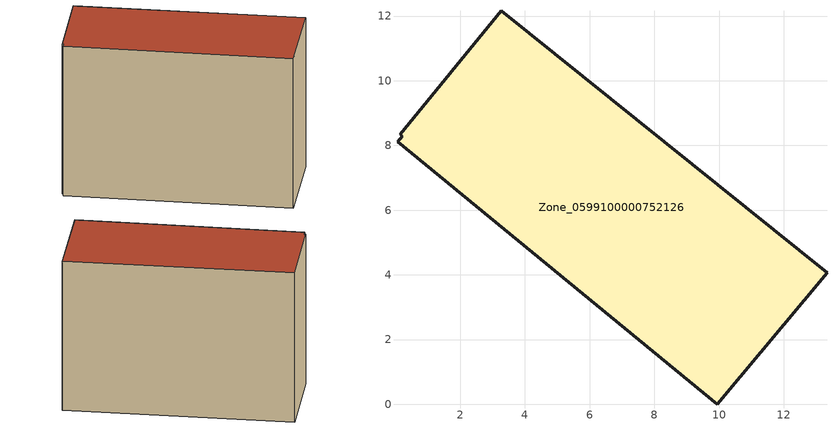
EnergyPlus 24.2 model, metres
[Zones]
Zone_0599100000752126
 floor ground (C_G): 0.21,8.29 0.15,8.34 3.28,12.16 13.34,4.06 9.94,0 0.06,8.11 z0
 wall outside (C_F): 9.94,0 13.34,4.06 3.28,12.16 0.15,8.34 0.21,8.29 0.06,8.11 9.94,0 z0:9.12
 roof outside (C_R): 0.21,8.29 0.06,8.11 9.94,0 13.34,4.06 3.28,12.16 0.15,8.34 z9.12
[BUILDING]
Pand.0599100000752126: North Axis=0; Terrain=City; Loads Convergence Tolerance Value=0.04; Temperature Convergence Tolerance Value=0.4; Solar Distribution=FullExterior; Maximum Number of Warmup Days=25; Minimum Number of Warmup Days=1
[Site:Location]
Rotterdam.The.Hague.AP_ZH_NLD Design_Conditions: Latitude=51.96; Longitude=4.45; Time Zone=1; Elevation=-4.5
[SITE:GROUNDTEMPERATURE:BUILDINGSURFACE]
18, 18, 18, 18, 18, 18, 18, 18, 18, 18, 18, 18
[MATERIAL] Thermal Absorptance=0.9; Solar Absorptance=0.7; Visible Absorptance=0.7
Name | Roughness | Thickness | Conductivity | Density | Specific Heat
G.TI.2006-2014 | MediumSmooth | 0.15 | 0.06 | 540 | 1210
F.TI.2006-2014 | Rough | 0.3 | 0.12 | 1920 | 840
R.TI.2006-2014 | MediumRough | 0.2 | 0.08 | 1500 | 1000
[CONSTRUCTION]
C_G: G.TI.2006-2014
C_F: F.TI.2006-2014
C_R: R.TI.2006-2014
[ZONE]
Zone_0599100000752126: Type=1; Multiplier=1; Ceiling Height=Autocalculate; Volume=Autocalculate; Floor Area=autocalculate; Part of Total Floor Area=Yes
[ZONEINFILTRATION:DESIGNFLOWRATE]
Infil_Zone_0599100000752126: Zone or ZoneList or Space or SpaceList=Zone_0599100000752126; Schedule=AlwaysOn; Design Flow Rate Calculation Method=Flow/Area; Flow Rate per Floor Area=0.0015; Constant Term Coefficient=1; Temperature Term Coefficient=0; Velocity Term Coefficient=0; Velocity Squared Term Coefficient=0
[HVACTEMPLATE:ZONE:IDEALLOADSAIRSYSTEM]
Zone_0599100000752126: Maximum Heating Supply Air Temperature=50; Minimum Cooling Supply Air Temperature=13; Maximum Heating Supply Air Humidity Ratio=0.0156; Minimum Cooling Supply Air Humidity Ratio=0.0077; Heating Limit=NoLimit; Cooling Limit=NoLimit; Dehumidification Control Type=ConstantSensibleHeatRatio; Cooling Sensible Heat Ratio=0.7; Dehumidification Setpoint=60; Humidification Control Type=None; Humidification Setpoint=30; Outdoor Air Method=None; Outdoor Air Flow Rate per Person=0.00944; Outdoor Air Flow Rate per Zone Floor Area=0; Outdoor Air Flow Rate per Zone=0; Demand Controlled Ventilation Type=None; Outdoor Air Economizer Type=NoEconomizer; Heat Recovery Type=None; Sensible Heat Recovery Effectiveness=0.7; Latent Heat Recovery Effectiveness=0.65
[ZONECONTROL:THERMOSTAT]
ThermostatControl_Zone_0599100000752126: Zone or ZoneList=Zone_0599100000752126; Control Type Schedule=DualSetpointControlType; Control 1=Thermostat_Zone_0599100000752126; Temperature Difference Between Cutout And Setpoint=0
[THERMOSTATSETPOINT:DUALSETPOINT]
Thermostat_Zone_0599100000752126: Heating Setpoint Temperature Schedule=HeatingSetpoint_Zone_0599100000752126; Cooling Setpoint Temperature Schedule=CoolingSetpoint_Zone_0599100000752126
[SCHEDULE:COMPACT]
HeatingSetpoint_Zone_0599100000752126: Through: 12/31, For: AllDays, Until: 24:00, 21
CoolingSetpoint_Zone_0599100000752126: Through: 12/31, For: AllDays, Until: 24:00, 24
DualSetpointControlType: Through: 12/31, For: AllDays, Until: 24:00, 4
AlwaysOn: Through: 12/31, For: AllDays, Until: 24:00, 1
